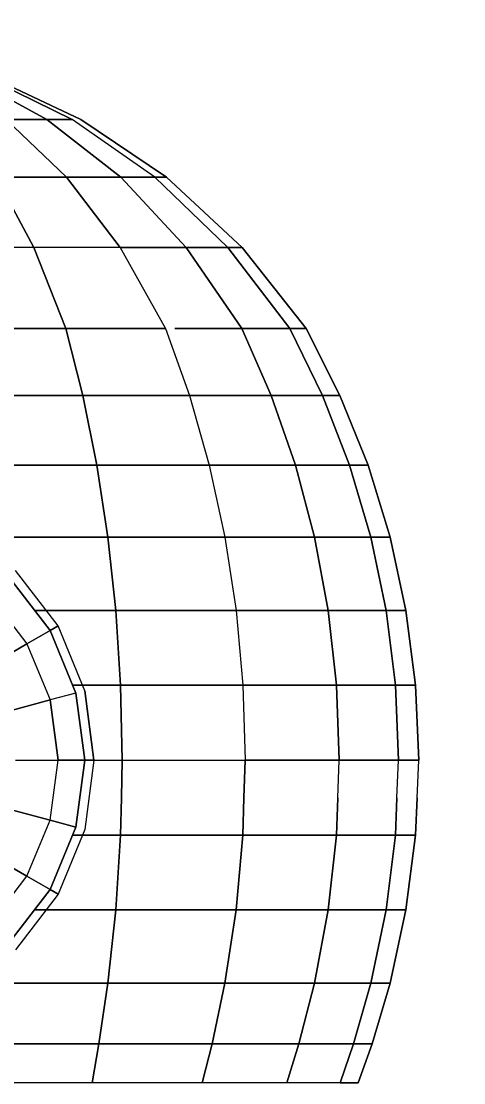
# Model space of a CAD drawing. Header units: inches. Extents: x -827 to 154, y -802 to 207.
# Drawn here: x 58.064 to 58.606, y -86.127 to -84.828 of the extents above; entities that cross this region are included whole.
import ezdxf

# ---------------------------------------------------------------- set-up
doc = ezdxf.new("R2010")
doc.units = ezdxf.units.IN
doc.header["$MEASUREMENT"] = 0
for name, color, linetype, lineweight in [('A-ANNO-DIMS', 211, 'Continuous', 9), ('A-ANNO-DIMS-48', 211, 'Continuous', 9), ('Layer0', 7, 'Continuous', 9), ('welding_bench_skp', 8, 'Continuous', 9)]:
    doc.layers.add(name, color=color, linetype=linetype, lineweight=lineweight)
doc.styles.add('Arial', font='arial.ttf', dxfattribs={"height": 4.5})
doc.dimstyles.new('Linear_-_3_32__Arial', dxfattribs={"dimscale": 12, "dimtxt": 4.591167, "dimasz": 0.5, "dimexe": 0.375, "dimexo": 0.25, "dimgap": 0.25, "dimtad": 1, "dimdec": 5, "dimrnd": 0.03125, "dimzin": 1, "dimdsep": 46, "dimlunit": 4, "dimtxsty": 'Arial', "dimblk1": 'OBLIQUE', "dimblk2": 'OBLIQUE', "dimsah": 1, "dimcen": 0.09, "dimdle": 0.375, "dimazin": 0, "dimtfac": 1, "dimtdec": 4, "dimtix": 1, "dimtmove": 0, "dimatfit": 3, "dimfxl": 1, "dimtvp": 1, "dimtfill": 1, "dimfrac": 2, "dimtolj": 1, "dimtzin": 0, "dimarcsym": 2})

# ---------------------------------------------------------------- blocks, each defined once
blk = doc.blocks.new('welding_bench_skp_12-403467-Level 1')
at = {"layer": 'Layer0'}
for p, q in [((5.0764, 31.0465), (5.2648, 30.9438)), ((5.2648, 30.9438), (5.0764, 31.0465)), ((5.3242, 30.9438), (5.1141, 31.0465)), ((5.3242, 30.9438), (5.1141, 31.0465)), ((5.1141, 31.0465), (5.3242, 30.9438)), ((5.3242, 30.9438), (5.1141, 31.0465)), ((5.3445, 30.9438), (5.1269, 31.0465)), ((5.1269, 31.0465), (5.3445, 30.9438)), ((5.3113, 30.809), (5.1703, 30.9438)), ((5.1703, 30.9438), (5.2648, 30.9438)), ((5.1703, 30.9438), (5.3113, 30.809)), ((5.2648, 30.9438), (5.1703, 30.9438)), ((5.4374, 30.809), (5.2648, 30.9438)), ((5.3242, 30.9438), (5.2648, 30.9438)), ((5.2648, 30.9438), (5.3242, 30.9438)), ((5.2648, 30.9438), (5.4374, 30.809)), ((5.5167, 30.809), (5.3242, 30.9438)), ((5.5167, 30.809), (5.3242, 30.9438)), ((5.3445, 30.9438), (5.5437, 30.809)), ((5.5437, 30.809), (5.3445, 30.9438)), ((5.235, 30.6454), (5.1469, 30.809)), ((5.3113, 30.809), (5.1469, 30.809)), ((5.1469, 30.809), (5.3113, 30.809)), ((5.1469, 30.809), (5.235, 30.6454)), ((5.3113, 30.809), (5.4374, 30.809)), ((5.3113, 30.809), (5.4359, 30.6454)), ((5.4374, 30.809), (5.3113, 30.809)), ((5.4359, 30.6454), (5.3113, 30.809)), ((5.5901, 30.6454), (5.4374, 30.809)), ((5.4374, 30.809), (5.5167, 30.809)), ((5.4374, 30.809), (5.5901, 30.6454)), ((5.5167, 30.809), (5.4374, 30.809)), ((5.5167, 30.809), (5.5437, 30.809)), ((5.687, 30.6454), (5.5167, 30.809)), ((5.5167, 30.809), (5.5437, 30.809)), ((5.5437, 30.809), (5.5167, 30.809)), ((5.5167, 30.809), (5.5437, 30.809)), ((5.5167, 30.809), (5.687, 30.6454)), ((5.7201, 30.6454), (5.5437, 30.809)), ((5.7201, 30.6454), (5.5437, 30.809)), ((5.235, 30.6454), (5.0011, 30.6454)), ((5.235, 30.6454), (5.0011, 30.6454)), ((5.3097, 30.4567), (5.235, 30.6454)), ((5.4359, 30.6454), (5.235, 30.6454)), ((5.235, 30.6454), (5.3097, 30.4567)), ((5.4359, 30.6454), (5.235, 30.6454)), ((5.5901, 30.6454), (5.4359, 30.6454)), ((5.4359, 30.6454), (5.5415, 30.4567)), ((5.4359, 30.6454), (5.5415, 30.4567)), ((5.4359, 30.6454), (5.5901, 30.6454)), ((5.5901, 30.6454), (5.7194, 30.4567)), ((5.5901, 30.6454), (5.687, 30.6454)), ((5.687, 30.6454), (5.5901, 30.6454)), ((5.7194, 30.4567), (5.5901, 30.6454)), ((5.8312, 30.4567), (5.687, 30.6454)), ((5.7201, 30.6454), (5.687, 30.6454)), ((5.687, 30.6454), (5.8312, 30.4567)), ((5.687, 30.6454), (5.7201, 30.6454)), ((5.7201, 30.6454), (5.687, 30.6454)), ((5.7201, 30.6454), (5.687, 30.6454)), ((5.8693, 30.4567), (5.7201, 30.6454)), ((5.7201, 30.6454), (5.8693, 30.4567)), ((5.3097, 30.4567), (5.0397, 30.4567)), ((5.0397, 30.4567), (5.3097, 30.4567)), ((5.3492, 30.3005), (5.3097, 30.4567)), ((5.5415, 30.4567), (5.3097, 30.4567)), ((5.3097, 30.4567), (5.5415, 30.4567)), ((5.3097, 30.4567), (5.3492, 30.3005)), ((5.5415, 30.4567), (5.5974, 30.3005)), ((5.5415, 30.4567), (5.5974, 30.3005)), ((5.5631, 30.4567), (5.7194, 30.4567)), ((5.7194, 30.4567), (5.5631, 30.4567)), ((5.8312, 30.4567), (5.7194, 30.4567)), ((5.7194, 30.4567), (5.7878, 30.3005)), ((5.7194, 30.4567), (5.8312, 30.4567)), ((5.7878, 30.3005), (5.7194, 30.4567)), ((5.9075, 30.3005), (5.8312, 30.4567)), ((5.8312, 30.4567), (5.9075, 30.3005)), ((5.8312, 30.4567), (5.8693, 30.4567)), ((5.8693, 30.4567), (5.8312, 30.4567)), ((5.9483, 30.3005), (5.8693, 30.4567)), ((5.8693, 30.4567), (5.9483, 30.3005)), ((5.0602, 30.3005), (5.3492, 30.3005)), ((5.3492, 30.3005), (5.0602, 30.3005)), ((5.3819, 30.1382), (5.3492, 30.3005)), ((5.5974, 30.3005), (5.3492, 30.3005)), ((5.3492, 30.3005), (5.5974, 30.3005)), ((5.3492, 30.3005), (5.3819, 30.1382)), ((5.5974, 30.3005), (5.6436, 30.1382)), ((5.5974, 30.3005), (5.6436, 30.1382)), ((5.5974, 30.3005), (5.7878, 30.3005)), ((5.7878, 30.3005), (5.5974, 30.3005)), ((5.8445, 30.1382), (5.7878, 30.3005)), ((5.9075, 30.3005), (5.7878, 30.3005)), ((5.7878, 30.3005), (5.8445, 30.1382)), ((5.7878, 30.3005), (5.9075, 30.3005)), ((5.9483, 30.3005), (5.9075, 30.3005)), ((5.9075, 30.3005), (5.9483, 30.3005)), ((5.9483, 30.3005), (5.9075, 30.3005)), ((5.9075, 30.3005), (5.9707, 30.1382)), ((5.9075, 30.3005), (5.9483, 30.3005)), ((5.9707, 30.1382), (5.9075, 30.3005)), ((5.9483, 30.3005), (6.0138, 30.1382)), ((6.0138, 30.1382), (5.9483, 30.3005)), ((5.3819, 30.1382), (5.0771, 30.1382)), ((5.0771, 30.1382), (5.3819, 30.1382)), ((5.3819, 30.1382), (5.6436, 30.1382)), ((5.3819, 30.1382), (5.4076, 29.9708)), ((5.4076, 29.9708), (5.3819, 30.1382)), ((5.6436, 30.1382), (5.3819, 30.1382)), ((5.8445, 30.1382), (5.6436, 30.1382)), ((5.6436, 30.1382), (5.68, 29.9708)), ((5.6436, 30.1382), (5.68, 29.9708)), ((5.6436, 30.1382), (5.8445, 30.1382)), ((5.889, 29.9708), (5.8445, 30.1382)), ((5.8445, 30.1382), (5.889, 29.9708)), ((5.8445, 30.1382), (5.9707, 30.1382)), ((5.9707, 30.1382), (5.8445, 30.1382)), ((6.0138, 30.1382), (5.9707, 30.1382)), ((5.9707, 30.1382), (6.0204, 29.9708)), ((5.9707, 30.1382), (6.0138, 30.1382)), ((6.0204, 29.9708), (5.9707, 30.1382)), ((6.0138, 30.1382), (6.0652, 29.9708)), ((6.0652, 29.9708), (6.0138, 30.1382)), ((5.0904, 29.9708), (5.4076, 29.9708)), ((5.4076, 29.9708), (5.0904, 29.9708)), ((5.4261, 29.7998), (5.4076, 29.9708)), ((5.68, 29.9708), (5.4076, 29.9708)), ((5.4076, 29.9708), (5.68, 29.9708)), ((5.4076, 29.9708), (5.4261, 29.7998)), ((5.68, 29.9708), (5.7061, 29.7998)), ((5.889, 29.9708), (5.68, 29.9708)), ((5.68, 29.9708), (5.7061, 29.7998)), ((5.68, 29.9708), (5.889, 29.9708)), ((5.921, 29.7998), (5.889, 29.9708)), ((5.889, 29.9708), (5.921, 29.7998)), ((5.889, 29.9708), (6.0204, 29.9708)), ((6.0204, 29.9708), (5.889, 29.9708)), ((6.0204, 29.9708), (6.0561, 29.7998)), ((6.0204, 29.9708), (6.0652, 29.9708)), ((6.0652, 29.9708), (6.0204, 29.9708)), ((6.0561, 29.7998), (6.0204, 29.9708)), ((6.1022, 29.7998), (6.0652, 29.9708)), ((6.0652, 29.9708), (6.1022, 29.7998)), ((5.2728, 29.7531), (5.1769, 29.8781)), ((5.1769, 29.8781), (5.2728, 29.7531)), ((5.2913, 29.7637), (5.1919, 29.8932)), ((5.2913, 29.7637), (5.1919, 29.8932)), ((5.1327, 29.834), (5.2187, 29.7219)), ((5.1327, 29.834), (5.2187, 29.7219)), ((5.4261, 29.7998), (5.237, 29.7998)), ((5.237, 29.7998), (5.4261, 29.7998)), ((5.4372, 29.6261), (5.4261, 29.7998)), ((5.7061, 29.7998), (5.4261, 29.7998)), ((5.4261, 29.7998), (5.7061, 29.7998)), ((5.4261, 29.7998), (5.4372, 29.6261)), ((5.7061, 29.7998), (5.7219, 29.6261)), ((5.921, 29.7998), (5.7061, 29.7998)), ((5.7061, 29.7998), (5.7219, 29.6261)), ((5.7061, 29.7998), (5.921, 29.7998)), ((5.921, 29.7998), (5.9403, 29.6261)), ((5.921, 29.7998), (6.0561, 29.7998)), ((6.0561, 29.7998), (5.921, 29.7998)), ((5.9403, 29.6261), (5.921, 29.7998)), ((6.1022, 29.7998), (6.0561, 29.7998)), ((6.0561, 29.7998), (6.0777, 29.6261)), ((6.0561, 29.7998), (6.1022, 29.7998)), ((6.0777, 29.6261), (6.0561, 29.7998)), ((6.1245, 29.6261), (6.1022, 29.7998)), ((6.1022, 29.7998), (6.1245, 29.6261)), ((5.2187, 29.7219), (5.2728, 29.7531)), ((5.2728, 29.7531), (5.2187, 29.7219)), ((5.2728, 29.7531), (5.2913, 29.7637)), ((5.2913, 29.7637), (5.2728, 29.7531)), ((5.2913, 29.7637), (5.2728, 29.7531)), ((5.2728, 29.7531), (5.2913, 29.7637)), ((5.3331, 29.6075), (5.2728, 29.7531)), ((5.2728, 29.7531), (5.3331, 29.6075)), ((5.3537, 29.613), (5.2913, 29.7637)), ((5.3537, 29.613), (5.2913, 29.7637)), ((5.2187, 29.7219), (5.1327, 29.6722)), ((5.1327, 29.6722), (5.2187, 29.7219)), ((5.2187, 29.7219), (5.2728, 29.5913)), ((5.2187, 29.7219), (5.2728, 29.5913)), ((5.3331, 29.6075), (5.2728, 29.5913)), ((5.3331, 29.6075), (5.2728, 29.5913)), ((5.3254, 29.6261), (5.4372, 29.6261)), ((5.4372, 29.6261), (5.3254, 29.6261)), ((5.3537, 29.4512), (5.3331, 29.6075)), ((5.3331, 29.6075), (5.3537, 29.4512)), ((5.3537, 29.613), (5.375, 29.4512)), ((5.375, 29.4512), (5.3537, 29.613)), ((5.4372, 29.6261), (5.7219, 29.6261)), ((5.441, 29.4512), (5.4372, 29.6261)), ((5.7219, 29.6261), (5.4372, 29.6261)), ((5.4372, 29.6261), (5.441, 29.4512)), ((5.7219, 29.6261), (5.7272, 29.4512)), ((5.7219, 29.6261), (5.9403, 29.6261)), ((5.7219, 29.6261), (5.7272, 29.4512)), ((5.9403, 29.6261), (5.7219, 29.6261)), ((5.9468, 29.4512), (5.9403, 29.6261)), ((5.9403, 29.6261), (5.9468, 29.4512)), ((5.9403, 29.6261), (6.0777, 29.6261)), ((6.0777, 29.6261), (5.9403, 29.6261)), ((6.1245, 29.6261), (6.0777, 29.6261)), ((6.0777, 29.6261), (6.0849, 29.4512)), ((6.0777, 29.6261), (6.1245, 29.6261)), ((6.0849, 29.4512), (6.0777, 29.6261)), ((6.1319, 29.4512), (6.1245, 29.6261)), ((6.1245, 29.6261), (6.1319, 29.4512)), ((5.1769, 29.5656), (5.2728, 29.5913)), ((5.2728, 29.5913), (5.1769, 29.5656)), ((5.2728, 29.5913), (5.2913, 29.4512)), ((5.2913, 29.4512), (5.2728, 29.5913)), ((5.1919, 29.4512), (5.2913, 29.4512)), ((5.1919, 29.4512), (5.2913, 29.4512)), ((5.2728, 29.3111), (5.2913, 29.4512)), ((5.2728, 29.3111), (5.2913, 29.4512)), ((5.3537, 29.4512), (5.2913, 29.4512)), ((5.2913, 29.4512), (5.3537, 29.4512)), ((5.3537, 29.4512), (5.3331, 29.295)), ((5.3331, 29.295), (5.3537, 29.4512)), ((5.375, 29.4512), (5.3537, 29.2895)), ((5.375, 29.4512), (5.3537, 29.4512)), ((5.3537, 29.4512), (5.375, 29.4512)), ((5.375, 29.4512), (5.3537, 29.4512)), ((5.3537, 29.4512), (5.441, 29.4512)), ((5.375, 29.4512), (5.3537, 29.2895)), ((5.375, 29.4512), (5.3537, 29.4512)), ((5.3537, 29.4512), (5.441, 29.4512)), ((5.4391, 29.3637), (5.441, 29.4512)), ((5.441, 29.4512), (5.4391, 29.3637)), ((5.441, 29.4512), (5.7272, 29.4512)), ((5.441, 29.4512), (5.7272, 29.4512)), ((5.7272, 29.4512), (5.7245, 29.3637)), ((5.7245, 29.3637), (5.7272, 29.4512)), ((5.9468, 29.4512), (5.7272, 29.4512)), ((5.7272, 29.4512), (5.9468, 29.4512)), ((5.9436, 29.3637), (5.9468, 29.4512)), ((5.9436, 29.3637), (5.9468, 29.4512)), ((5.9468, 29.4512), (6.0849, 29.4512)), ((6.0849, 29.4512), (5.9468, 29.4512)), ((6.0812, 29.3637), (6.0849, 29.4512)), ((6.0812, 29.3637), (6.0849, 29.4512)), ((6.0849, 29.4512), (6.1319, 29.4512)), ((6.1319, 29.4512), (6.0849, 29.4512)), ((6.1282, 29.3637), (6.1319, 29.4512)), ((6.1282, 29.3637), (6.1319, 29.4512)), ((5.4391, 29.3637), (5.4372, 29.2763)), ((5.4372, 29.2763), (5.4391, 29.3637)), ((5.7219, 29.2763), (5.7245, 29.3637)), ((5.7245, 29.3637), (5.7219, 29.2763)), ((5.9436, 29.3637), (5.9403, 29.2763)), ((5.9403, 29.2763), (5.9436, 29.3637)), ((6.0777, 29.2763), (6.0812, 29.3637)), ((6.0812, 29.3637), (6.0777, 29.2763)), ((6.1245, 29.2763), (6.1282, 29.3637)), ((6.1282, 29.3637), (6.1245, 29.2763)), ((5.2728, 29.3111), (5.1769, 29.3369)), ((5.1769, 29.3369), (5.2728, 29.3111)), ((5.2187, 29.1806), (5.2728, 29.3111)), ((5.2187, 29.1806), (5.2728, 29.3111)), ((5.2728, 29.3111), (5.3331, 29.295)), ((5.3331, 29.295), (5.2728, 29.3111)), ((5.3331, 29.295), (5.2728, 29.1494)), ((5.2728, 29.1494), (5.3331, 29.295)), ((5.3537, 29.2895), (5.2913, 29.1387)), ((5.3537, 29.2895), (5.2913, 29.1387)), ((5.3254, 29.2763), (5.4372, 29.2763)), ((5.4372, 29.2763), (5.3254, 29.2763)), ((5.4261, 29.1027), (5.4372, 29.2763)), ((5.4372, 29.2763), (5.4261, 29.1027)), ((5.7219, 29.2763), (5.4372, 29.2763)), ((5.4372, 29.2763), (5.7219, 29.2763)), ((5.7219, 29.2763), (5.7061, 29.1027)), ((5.7061, 29.1027), (5.7219, 29.2763)), ((5.7219, 29.2763), (5.9403, 29.2763)), ((5.9403, 29.2763), (5.7219, 29.2763)), ((5.921, 29.1027), (5.9403, 29.2763)), ((5.9403, 29.2763), (5.921, 29.1027)), ((6.0777, 29.2763), (5.9403, 29.2763)), ((5.9403, 29.2763), (6.0777, 29.2763)), ((6.0777, 29.2763), (6.0561, 29.1027)), ((6.0561, 29.1027), (6.0777, 29.2763)), ((6.1245, 29.2763), (6.0777, 29.2763)), ((6.0777, 29.2763), (6.1245, 29.2763)), ((6.1245, 29.2763), (6.1022, 29.1027)), ((6.1022, 29.1027), (6.1245, 29.2763)), ((5.1327, 29.2303), (5.2187, 29.1806)), ((5.2187, 29.1806), (5.1327, 29.2303)), ((5.1327, 29.0685), (5.2187, 29.1806)), ((5.1327, 29.0685), (5.2187, 29.1806)), ((5.2728, 29.1494), (5.2187, 29.1806)), ((5.2187, 29.1806), (5.2728, 29.1494)), ((5.2728, 29.1494), (5.1769, 29.0244)), ((5.1769, 29.0244), (5.2728, 29.1494)), ((5.2913, 29.1387), (5.1919, 29.0093)), ((5.2913, 29.1387), (5.1919, 29.0093)), ((5.2913, 29.1387), (5.2728, 29.1494)), ((5.2913, 29.1387), (5.2728, 29.1494)), ((5.2728, 29.1494), (5.2913, 29.1387)), ((5.2728, 29.1494), (5.2913, 29.1387)), ((5.4261, 29.1027), (5.237, 29.1027)), ((5.237, 29.1027), (5.4261, 29.1027)), ((5.4076, 28.9316), (5.4261, 29.1027)), ((5.4261, 29.1027), (5.4076, 28.9316)), ((5.4261, 29.1027), (5.7061, 29.1027)), ((5.7061, 29.1027), (5.4261, 29.1027)), ((5.7061, 29.1027), (5.68, 28.9316)), ((5.68, 28.9316), (5.7061, 29.1027)), ((5.921, 29.1027), (5.7061, 29.1027)), ((5.7061, 29.1027), (5.921, 29.1027)), ((5.921, 29.1027), (5.889, 28.9316)), ((5.889, 28.9316), (5.921, 29.1027)), ((5.921, 29.1027), (6.0561, 29.1027)), ((6.0561, 29.1027), (5.921, 29.1027)), ((6.0204, 28.9316), (6.0561, 29.1027)), ((6.0561, 29.1027), (6.0204, 28.9316)), ((6.0561, 29.1027), (6.1022, 29.1027)), ((6.1022, 29.1027), (6.0561, 29.1027)), ((6.0652, 28.9316), (6.1022, 29.1027)), ((6.1022, 29.1027), (6.0652, 28.9316)), ((5.4076, 28.9316), (5.0904, 28.9316)), ((5.0904, 28.9316), (5.4076, 28.9316)), ((5.4076, 28.9316), (5.3865, 28.79)), ((5.3865, 28.79), (5.4076, 28.9316)), ((5.4076, 28.9316), (5.68, 28.9316)), ((5.68, 28.9316), (5.4076, 28.9316)), ((5.6502, 28.79), (5.68, 28.9316)), ((5.68, 28.9316), (5.6502, 28.79)), ((5.889, 28.9316), (5.68, 28.9316)), ((5.68, 28.9316), (5.889, 28.9316)), ((5.889, 28.9316), (5.8525, 28.79)), ((5.8525, 28.79), (5.889, 28.9316)), ((6.0204, 28.9316), (5.889, 28.9316)), ((5.889, 28.9316), (6.0204, 28.9316)), ((6.0204, 28.9316), (5.9797, 28.79)), ((5.9797, 28.79), (6.0204, 28.9316)), ((6.0652, 28.9316), (6.0204, 28.9316)), ((6.0204, 28.9316), (6.0652, 28.9316)), ((6.0652, 28.9316), (6.0231, 28.79)), ((6.0231, 28.79), (6.0652, 28.9316)), ((5.0795, 28.79), (5.3865, 28.79)), ((5.3865, 28.79), (5.0795, 28.79)), ((5.3705, 28.6995), (5.3865, 28.79)), ((5.3865, 28.79), (5.3705, 28.6995)), ((5.6502, 28.79), (5.3865, 28.79)), ((5.3865, 28.79), (5.6502, 28.79)), ((5.6502, 28.79), (5.6275, 28.6995)), ((5.6275, 28.6995), (5.6502, 28.79)), ((5.6502, 28.79), (5.8525, 28.79)), ((5.8525, 28.79), (5.6502, 28.79)), ((5.8525, 28.79), (5.8247, 28.6995)), ((5.8247, 28.6995), (5.8525, 28.79)), ((5.8525, 28.79), (5.9797, 28.79)), ((5.9797, 28.79), (5.8525, 28.79)), ((5.9487, 28.6995), (5.9797, 28.79)), ((5.9797, 28.79), (5.9487, 28.6995)), ((5.9797, 28.79), (6.0231, 28.79)), ((6.0231, 28.79), (5.9797, 28.79)), ((6.0231, 28.79), (5.9797, 28.79)), ((5.9797, 28.79), (6.0231, 28.79)), ((6.0231, 28.79), (5.991, 28.6995)), ((5.991, 28.6995), (6.0231, 28.79)), ((5.3705, 28.6995), (5.0712, 28.6995)), ((5.6275, 28.6995), (5.3705, 28.6995)), ((5.8247, 28.6995), (5.6275, 28.6995)), ((5.9487, 28.6995), (5.8247, 28.6995)), ((5.9487, 28.6995), (5.991, 28.6995)), ((5.991, 28.6995), (5.9487, 28.6995))]:
    blk.add_line(p, q, dxfattribs=at)
blk = doc.blocks.new('welding_bench_skp_1-403456-Level 1')
at = {"xscale": 0.5253999999999984, "yscale": 0.5253999999999984, "zscale": 0.5253999999999984, "rotation": 270}
blk.add_blockref('welding_bench_skp_12-403467-Level 1', (27.0621, 55.3949), dxfattribs=at)
blk = doc.blocks.new('welding_bench_skp-403450-Level 1')
blk.add_blockref('welding_bench_skp_1-403456-Level 1', (0, 0))
blk = doc.blocks.new('DIMBLOCK3-Level 1')
at = {"layer": 'A-ANNO-DIMS-48'}
for p, q in [((149.1653, 128.0236), (149.1653, -235.9764)), ((46.1044, 123.5236), (153.6653, 123.5236)), ((149.1653, 123.5236), (46.1044, 123.5236)), ((46.1044, -231.4764), (153.6653, -231.4764)), ((149.1653, -231.4764), (46.1044, -231.4764))]:
    blk.add_line(p, q, dxfattribs=at)
at = {"layer": 'A-ANNO-DIMS-48', "lineweight": 50}
for p, q in [((149.1653, 123.5236), (146.1653, 126.5236)), ((149.1653, 123.5236), (152.1653, 120.5236)), ((149.1653, -231.4764), (146.1653, -228.4764)), ((149.1653, -231.4764), (152.1653, -234.4764))]:
    blk.add_line(p, q, dxfattribs=at)
at = {"layer": 'A-ANNO-DIMS-48', "color": 0, "insert": (140.3232, -63.7238), "char_height": 4.5, "width": 23.393763, "attachment_point": 1, "rotation": 90, "line_spacing_factor": 0.941778, "style": 'Arial', "bg_fill": 3, "box_fill_scale": 1.25, "bg_fill_color": 256, "bg_fill_true_color": 13158600, "bg_fill_transparency": 0}
blk.add_mtext('29\' - 7"', dxfattribs=at)
blk = doc.blocks.new('_Oblique')
at = {"color": 0, "linetype": 'ByBlock', "lineweight": -2}
blk.add_line((-0.5, -0.5), (0.5, 0.5), dxfattribs=at)

msp = doc.modelspace()

# ---------------------------------------------------------------- block references
at = {"layer": 'welding_bench_skp', "color": 7, "rotation": 90.0000000000004}
msp.add_blockref('welding_bench_skp-403450-Level 1', (110.724377, -128.267836), dxfattribs=at)

# ---------------------------------------------------------------- next in the draw order: dimensions: what is measured, and where the dimension line sits
at = {"layer": 'A-ANNO-DIMS'}
dim = msp.add_linear_dim(base=(149.16527, -231.476424), p1=(43.104386, 123.523576), p2=(43.104386, -231.476424), angle=90, dimstyle='Linear_-_3_32__Arial', override={"dimpost": '<>', "dimfxl": 355}, dxfattribs=at)
dim.commit()
dim.dimension.update_dxf_attribs({"geometry": 'DIMBLOCK3-Level 1', "text_midpoint": (143.867692, -53.976424)})

doc.saveas('drawing.dxf')
